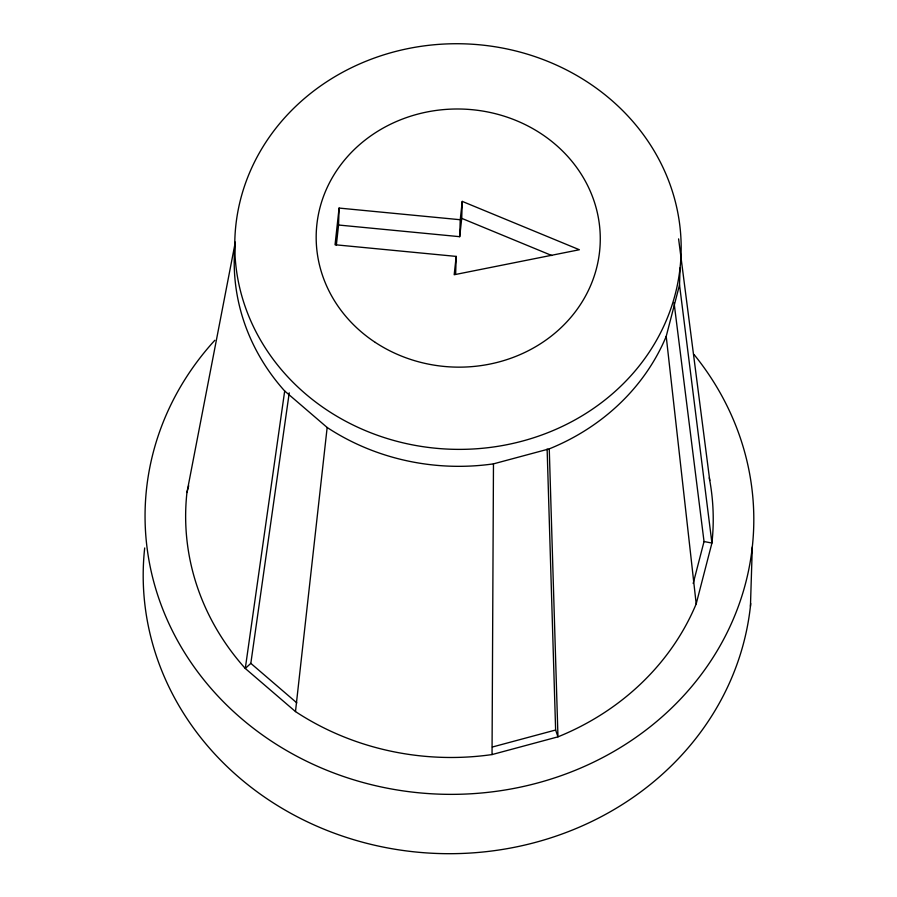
<?xml version="1.0" encoding="UTF-8"?>
<svg xmlns="http://www.w3.org/2000/svg" width="897" height="897" viewBox="0 0 897 897"><rect width="100%" height="100%" fill="white"/><g stroke="black" fill="none" stroke-linecap="round" stroke-linejoin="round"><path stroke-width="1.35" d="M289.238 392.83L250.824 663.354L245.285 668.467L284.685 391.002A223.23 202.812 1.8 0 1 235.317 242.123L186.946 492.509A263.819 239.678 1.8 0 0 245.285 668.467L295.483 711.579A263.819 239.678 1.8 0 0 492.038 754.568L493.473 463.861L549.256 448.87A223.23 202.812 1.8 0 0 666.213 336.353L679.534 284.876L680.061 267.923A223.23 202.812 1.8 0 0 366.122 61.187A223.23 202.812 1.8 0 0 327.685 410.534A223.23 202.812 1.8 0 0 680.061 267.923M338.561 225.024L339.088 208.07L460.239 219.731L459.701 236.685L338.561 225.024L336.319 245.397M455.676 273.361L456.203 256.407L335.052 244.746L339.088 208.07M459.701 236.685L461.72 218.352L462.258 201.399L579.372 249.736L454.185 274.74L456.203 256.407M750.441 606.26L752.303 546.935M460.239 219.731L462.258 201.399M295.483 711.579L327.158 427.488L284.685 391.002M186.946 492.509L188.695 485.748M693.19 583.454L704.033 541.541L674.073 302.805M492.038 754.568L557.968 736.841A263.819 239.678 1.8 0 0 696.195 603.872L711.926 543.044A263.819 239.678 1.8 0 0 709.269 477.821M492.386 747.01L555.624 730.012L547.125 449.016M704.033 541.541L711.926 543.044L679.534 284.876M461.72 218.352L551.812 255.533M250.824 663.354L296.829 702.878M555.624 730.012L557.968 736.841L549.256 448.87M678.603 238.894L709.762 480.489M666.213 336.353L696.195 603.872M493.473 463.861A223.23 202.812 1.8 0 1 327.158 427.488M693.998 354.472A304.408 276.556 1.8 0 1 649.776 727.097A304.408 276.556 1.8 0 1 237.2 714.875A304.408 276.556 1.8 0 1 214.832 340.277M750.722 603.513A304.408 276.556 1.8 0 1 418.821 852.296A304.408 276.556 1.8 0 1 144.697 547.955M375.327 342.43A142.051 129.056 1.8 0 0 599.566 251.676A142.051 129.056 1.8 0 0 399.782 120.108A142.051 129.056 1.8 0 0 375.327 342.43"/></g></svg>
